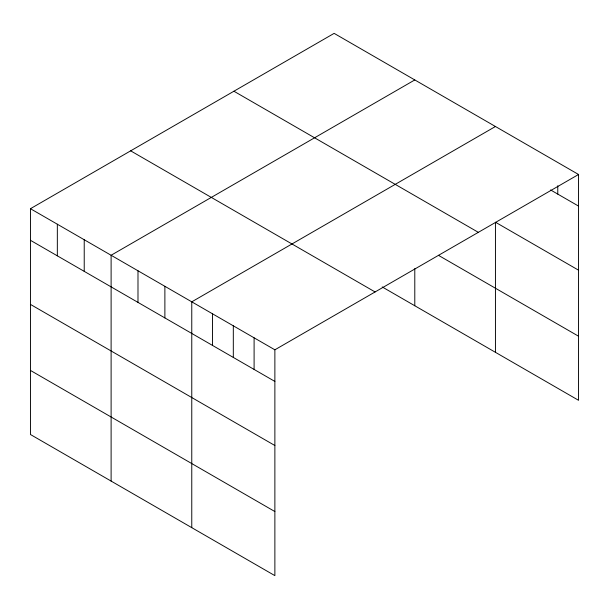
<?xml version="1.0" encoding="UTF-8"?>
<svg xmlns="http://www.w3.org/2000/svg" width="609" height="609" viewBox="0 0 609 609"><rect width="100%" height="100%" fill="white"/><g stroke="black" fill="none" stroke-linecap="round" stroke-linejoin="round"><path stroke-width="0.91" d="M578.55 174.486L274.872 349.81L274.872 575.634L30.45 434.514L30.45 208.697L334.128 33.366L578.55 174.486L578.55 400.303L382.201 286.938M414.79 79.939L111.112 255.262L111.112 481.087M495.444 126.505L191.766 301.836L191.766 527.653M550.582 189.947L578.55 206.093M578.55 270.183L495.444 222.209L495.444 352.322M233.917 91.228L478.339 232.341M438.419 255.308L578.55 336.214M130.661 150.842L375.083 291.955M30.45 208.697L274.872 349.81M30.45 240.311L274.872 381.424M30.45 304.401L274.872 445.514M30.45 370.432L274.872 511.545M557.775 185.737L557.775 194.104M414.79 268.607L414.79 305.756M254.098 337.82L254.098 369.427M233.316 325.823L233.316 357.437M212.541 313.825L212.541 345.44M164.879 286.306L164.879 317.921M137.992 270.784L137.992 302.399M84.225 239.74L84.225 271.355M57.337 224.219L57.337 255.833"/></g></svg>
